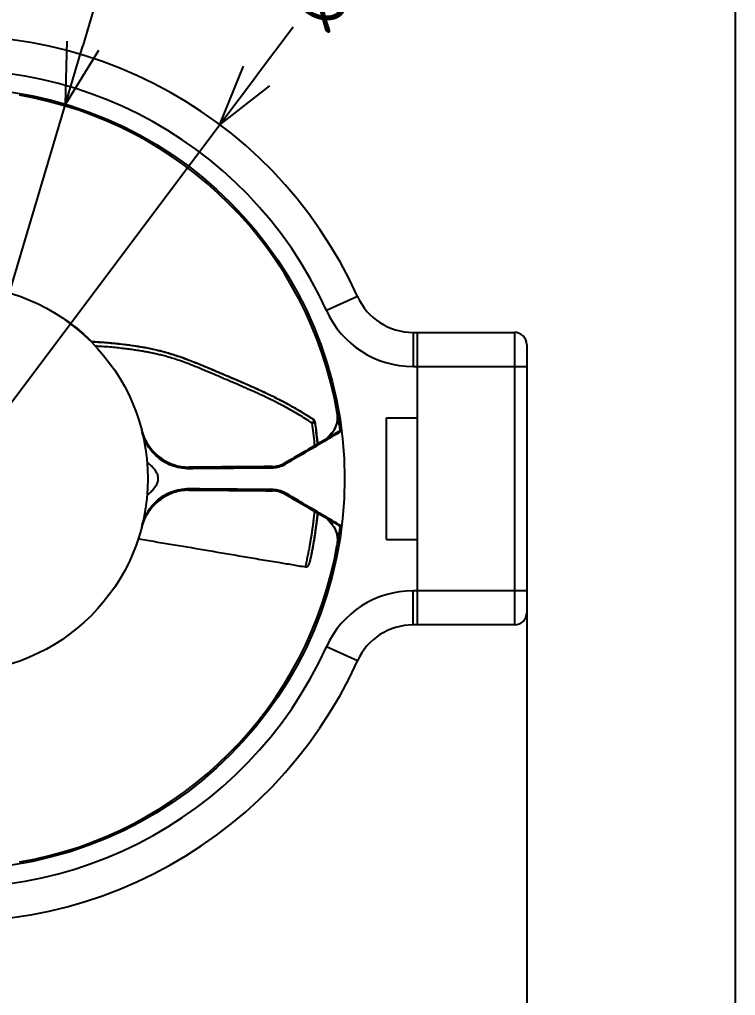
# Model space of a CAD drawing. Extents: x -441 to -144, y -34 to 176.
# Drawn here: x -202.4 to -143.7, y 41.7 to 121.7 of the extents above; entities that cross this region are included whole.
import ezdxf

# ---------------------------------------------------------------- set-up
doc = ezdxf.new("R2010")
doc.units = 0
doc.header["$LTSCALE"] = 0.64311
doc.header["$MEASUREMENT"] = 0
doc.layers.get('0').update_dxf_attribs({"linetype": 'CONTINUOUS'})
doc.layers.get('Defpoints').update_dxf_attribs({"linetype": 'CONTINUOUS'})
doc.styles.get("Standard").update_dxf_attribs({"font": 'txt', "width": 0.8})
doc.dimstyles.new('副本 STANDARD', dxfattribs={"dimtxt": 5, "dimasz": 5, "dimexe": 0.210472, "dimexo": 0.073081, "dimgap": 0.09, "dimtad": 0, "dimzin": 0, "dimdsep": 46, "dimtxsty": 'Standard', "dimblk": 'OPEN30', "dimcen": 0.105236, "dimclrd": 4, "dimclre": 4, "dimclrt": 3, "dimazin": 0, "dimtfac": 1, "dimtmove": 0, "dimatfit": 3, "dimfxl": 1, "dimtolj": 1, "dimtzin": 0, "dimarcsym": 0})

# ---------------------------------------------------------------- blocks, each defined once
blk = doc.blocks.new('_Open30')
at = {"color": 0, "linetype": 'ByBlock', "lineweight": -2}
for p, q in [((-1, 0.268), (0, 0)), ((0, 0), (-1, -0.268)), ((0, 0), (-1, 0))]:
    blk.add_line(p, q, dxfattribs=at)
blk = doc.blocks.new('*D4')
at = {"color": 4, "lineweight": -2}
for p, q in [((-179.962, 121.105), (-182.966, 117.107)), ((-229.617, 55.021), (-185.97, 113.11)), ((-232.621, 51.023), (-235.625, 47.026))]:
    blk.add_line(p, q, dxfattribs=at)
at = {"layer": 'Defpoints', "color": 0}
for p in [(-185.97, 113.11), (-229.617, 55.021)]:
    blk.add_point(p, dxfattribs=at)
at = {"color": 4, "lineweight": -2, "xscale": 5, "yscale": 5, "zscale": 5}
for p, rotation in [((-185.97, 113.11), 233.0789995266878), ((-229.617, 55.021), 53.07899952668782)]:
    blk.add_blockref('_Open30', p, dxfattribs=dict(at, rotation=rotation))
at = {"color": 3, "insert": (-173.901, 129.171), "char_height": 5, "attachment_point": 5, "rotation": 53.079}
blk.add_mtext('\\A1;∅72.66', dxfattribs=at)
blk = doc.blocks.new('*D5')
at = {"color": 4, "lineweight": -2}
for p, q in [((-195.805, 124.37), (-197.231, 119.578)), ((-216.931, 53.345), (-198.656, 114.785)), ((-218.356, 48.553), (-219.782, 43.76))]:
    blk.add_line(p, q, dxfattribs=at)
at = {"layer": 'Defpoints', "color": 0}
for p in [(-198.656, 114.785), (-216.931, 53.345)]:
    blk.add_point(p, dxfattribs=at)
at = {"color": 4, "lineweight": -2, "xscale": 5, "yscale": 5, "zscale": 5}
for p, rotation in [((-198.656, 114.785), 253.4353591395686), ((-216.931, 53.345), 73.4353591395686)]:
    blk.add_blockref('_Open30', p, dxfattribs=dict(at, rotation=rotation))
at = {"color": 3, "insert": (-193.119, 133.403), "char_height": 5, "attachment_point": 5, "rotation": 73.43536}
blk.add_mtext('\\A1;%%C64.00', dxfattribs=at)
blk = doc.blocks.new('*D6')
at = {"color": 4, "lineweight": -2}
for p, q in [((-207.794, 83.992), (-207.794, 33.203)), ((-160.794, 83.992), (-160.794, 33.203)), ((-202.794, 33.413), (-191.717, 33.413)), ((-165.794, 33.413), (-176.87, 33.413))]:
    blk.add_line(p, q, dxfattribs=at)
at = {"layer": 'Defpoints', "color": 0}
for p in [(-207.794, 84.065), (-160.794, 84.065), (-160.794, 33.413)]:
    blk.add_point(p, dxfattribs=at)
at = {"color": 4, "lineweight": -2, "xscale": 5, "yscale": 5, "zscale": 5, "rotation": 180}
blk.add_blockref('_Open30', (-207.794, 33.413), dxfattribs=at)
at = {"color": 4, "lineweight": -2, "xscale": 5, "yscale": 5, "zscale": 5}
blk.add_blockref('_Open30', (-160.794, 33.413), dxfattribs=at)
at = {"color": 3, "insert": (-184.294, 33.413), "char_height": 5, "attachment_point": 5}
blk.add_mtext('\\A1;47.00', dxfattribs=at)

msp = doc.modelspace()

# ---------------------------------------------------------------- linework, layer by layer
at = {"color": 7, "linetype": 'Continuous'}
for p, q in [((-143.657, -34.289), (-143.657, 175.711)), ((-174.679, 99.009), (-177.231, 97.857)), ((-170.122, 96.065), (-161.794, 96.065)), ((-170.122, 96.065), (-170.122, 93.265)), ((-169.794, 96.065), (-169.794, 72.065)), ((-161.794, 96.065), (-161.794, 72.065)), ((-160.794, 95.065), (-160.794, 73.065)), ((-170.122, 93.265), (-160.794, 93.265)), ((-178.299, 88.911), (-178.287, 88.918)), ((-176.342, 89.437), (-176.332, 89.411)), ((-172.294, 89.065), (-169.794, 89.065)), ((-172.294, 79.065), (-172.294, 89.065)), ((-178.17, 88.706), (-178.156, 88.715)), ((-176.804, 87.788), (-177.17, 87.367)), ((-177.107, 87.404), (-176.795, 87.762)), ((-176.795, 87.762), (-176.673, 87.656)), ((-176.804, 80.343), (-177.17, 80.763)), ((-176.795, 80.368), (-177.107, 80.727)), ((-176.795, 80.368), (-176.673, 80.475)), ((-176.332, 78.72), (-176.342, 78.694)), ((-172.294, 79.065), (-169.794, 79.065)), ((-160.794, 74.865), (-170.122, 74.865)), ((-170.122, 72.065), (-170.122, 74.865)), ((-161.794, 72.065), (-170.122, 72.065)), ((-174.679, 69.122), (-177.231, 70.274))]:
    msp.add_line(p, q, dxfattribs=at)
for radius in [32.05, 15.9]:
    msp.add_circle((-207.794, 84.065), radius, dxfattribs=at)
for centre, radius, start, end in [((-207.794, 84.065), 36.33, 24.288, 335.712), ((-207.794, 84.065), 33.53, 24.288, 335.712), ((-207.794, 84.065), 31.907, 9.69227, 80.30773), ((-170.122, 101.065), 5, 204.288, 270), ((-170.122, 101.065), 7.8, 204.288, 270), ((-161.794, 95.065), 1, 0, 90), ((-207.794, 84.065), 31.907, 279.69227, 350.30773), ((-170.122, 67.065), 7.8, 90, 155.712), ((-161.794, 73.065), 1, 270, 0), ((-170.122, 67.065), 5, 90, 155.712)]:
    msp.add_arc(centre, radius, start, end, dxfattribs=at)
for points, start_tangent, end_tangent in [([(-199.253, 97.487), (-199.126, 97.407), (-197.266, 96.031)], (21.592528, -13.376201), (19.258727, -16.56084)), ([(-196.713, 95.52), (-196.819, 95.623), (-196.941, 95.738), (-197.063, 95.851), (-197.175, 95.951), (-197.266, 96.031)], (-18.081934, 17.838264), (-19.258727, 16.560841)), ([(-196.713, 95.52), (-196.603, 95.411)], (18.081934, -17.838264), (17.91074, -18.010147)), ([(-196.603, 95.411), (-196.493, 95.3)], (17.91074, -18.010147), (17.736575, -18.181692)), ([(-196.493, 95.3), (-195.786, 95.262), (-195.08, 95.208), (-194.357, 95.137), (-193.58, 95.045), (-192.714, 94.919), (-191.733, 94.741), (-190.634, 94.486), (-189.442, 94.128), (-188.185, 93.668), (-186.893, 93.139), (-185.598, 92.589), (-184.337, 92.052), (-183.156, 91.533), (-182.098, 91.044), (-181.178, 90.591), (-180.366, 90.165), (-179.618, 89.745), (-178.893, 89.309), (-178.287, 88.918)], (25.380046, -1.00662), (21.155193, -14.057661)), ([(-191.478, 94.675), (-191.664, 94.714), (-192.021, 94.785), (-192.377, 94.85), (-192.751, 94.912), (-193.159, 94.974), (-193.618, 95.037), (-194.131, 95.1), (-194.691, 95.159), (-195.309, 95.216), (-195.988, 95.263), (-196.494, 95.289)], (-24.828944, 5.355701), (-25.379132, 1.029385)), ([(-178.391, 88.612), (-179.522, 89.328), (-180.549, 89.911), (-181.471, 90.391), (-182.297, 90.794), (-183.074, 91.154), (-183.87, 91.508), (-184.724, 91.878), (-185.611, 92.257), (-186.481, 92.63), (-187.293, 92.974), (-188.033, 93.279), (-188.697, 93.537), (-189.288, 93.75), (-189.822, 93.925), (-190.313, 94.071), (-190.755, 94.189), (-191.152, 94.284), (-191.517, 94.364), (-191.865, 94.434), (-192.211, 94.498), (-192.57, 94.559), (-192.96, 94.619), (-193.397, 94.68), (-193.887, 94.74), (-194.425, 94.799), (-195.016, 94.854), (-195.665, 94.901), (-196.228, 94.93)], (-21.078392, 14.172557), (-25.378709, 1.039768)), ([(-190.546, 94.45), (-190.89, 94.539), (-191.292, 94.634), (-191.478, 94.675)], (-24.52657, 6.603586), (-24.828944, 5.355701)), ([(-189.882, 94.257), (-189.941, 94.276), (-190.441, 94.421), (-190.546, 94.45)], (-24.263897, 7.511546), (-24.52657, 6.603586)), ([(-188.692, 93.849), (-188.797, 93.888), (-189.397, 94.1), (-189.882, 94.257)], (-23.795165, 8.885388), (-24.263897, 7.511546)), ([(-179.465, 89.642), (-180.51, 90.23), (-181.451, 90.716), (-182.294, 91.124), (-183.087, 91.49), (-183.9, 91.85), (-184.773, 92.225), (-185.675, 92.608), (-186.556, 92.982), (-187.376, 93.327), (-188.124, 93.631), (-188.692, 93.849)], (-21.872588, 12.913167), (-23.795165, 8.885388)), ([(-179.429, 89.621), (-179.465, 89.642)], (-21.852689, 12.946814), (-21.872588, 12.913167)), ([(-178.299, 88.911), (-179.429, 89.621)], (-21.156675, 14.05543), (-21.852689, 12.946814)), ([(-178.17, 88.706), (-178.193, 88.785), (-178.237, 88.856), (-178.299, 88.911)], (-3.601073, 25.143434), (-20.990354, 14.302623)), ([(-178.299, 88.911), (-178.284, 88.871)], (19.473672, -16.307547), (0.709802, -25.39008)), ([(-178.179, 88.792), (-178.222, 88.86), (-178.287, 88.918)], (-10.528562, 23.115133), (-21.155192, 14.057662)), ([(-176.804, 87.788), (-176.488, 88.283), (-176.329, 88.849), (-176.342, 89.437)], (16.668159, 19.165919), (-4.276248, 25.037446)), ([(-176.795, 87.762), (-176.629, 87.983), (-176.485, 88.244), (-176.378, 88.535), (-176.318, 88.838), (-176.305, 89.136), (-176.332, 89.411)], (16.67474, 19.160194), (-4.255827, 25.040925)), ([(-176.332, 89.411), (-176.253, 88.929), (-176.184, 88.463), (-176.125, 88.027)], (4.314917, -25.030811), (3.187024, -25.199263)), ([(-178.284, 88.871), (-178.297, 88.8), (-178.334, 88.709), (-178.391, 88.611)], (0.709802, -25.39008), (-13.543815, -21.487789)), ([(-178.17, 88.706), (-178.198, 88.674), (-178.277, 88.641), (-178.391, 88.611)], (-0.403776, -25.39679), (-24.980696, -4.596175)), ([(-178.187, 86.776), (-178.2, 86.918), (-178.29, 87.806), (-178.391, 88.612)], (-2.128668, 25.310645), (-3.463463, 25.162759)), ([(-178.156, 88.715), (-178.179, 88.792)], (-3.936363, 25.093127), (-10.528562, 23.115133)), ([(-177.952, 86.912), (-177.962, 87.014), (-178.06, 87.903), (-178.17, 88.706)], (-2.348575, 25.291188), (-3.778023, 25.117455)), ([(-177.93, 86.925), (-178.008, 87.642), (-178.156, 88.715)], (-2.421238, 25.284335), (-3.936365, 25.093127)), ([(-192.404, 88.061), (-192.358, 87.899), (-192.307, 87.744), (-192.25, 87.589), (-192.185, 87.434), (-192.109, 87.272), (-192.02, 87.101), (-191.917, 86.925), (-191.796, 86.741), (-191.652, 86.547), (-191.478, 86.34), (-191.264, 86.12), (-190.998, 85.888), (-190.668, 85.65), (-190.26, 85.418), (-189.761, 85.214), (-189.173, 85.067), (-188.518, 85.012)], (6.382687, -24.584981), (25.399998, -0.009564)), ([(-188.484, 84.88), (-189.245, 84.946), (-189.943, 85.144), (-190.557, 85.444), (-191.082, 85.821), (-191.526, 86.264), (-191.888, 86.762), (-192.168, 87.309), (-192.36, 87.889)], (-25.399098, -0.214007), (-6.108652, 24.6545)), ([(-176.022, 88.034), (-177.547, 87.148), (-179.101, 86.246), (-180.669, 85.336)], (-21.965688, -12.754158), (-21.965746, -12.754058)), ([(-175.982, 87.965), (-177.612, 87.003), (-179.164, 86.087), (-180.642, 85.215)], (-21.871206, -12.915508), (-21.881748, -12.897639)), ([(-176.804, 87.788), (-176.8, 87.775), (-176.795, 87.762)], (8.504536, -23.933927), (8.484834, -23.940919)), ([(-176.125, 88.027), (-176.122, 88.003)], (3.187024, -25.199264), (3.167537, -25.20172)), ([(-176.122, 88.003), (-176.119, 87.977)], (3.167537, -25.20172), (3.146124, -25.204402)), ([(-176.007, 88.043), (-176.022, 88.034)], (-21.965688, -12.754158), (-21.965689, -12.754156)), ([(-175.982, 87.965), (-175.99, 87.991), (-175.999, 88.017), (-176.007, 88.043)], (-7.881984, 24.146104), (-7.939847, 24.127139)), ([(-191.949, 85.392), (-191.615, 85.129), (-191.351, 84.842), (-191.165, 84.528), (-191.074, 84.204), (-191.079, 83.892), (-191.175, 83.581), (-191.362, 83.274), (-191.626, 82.992), (-191.949, 82.739)], (20.96476, -14.340113), (-20.96476, -14.340113)), ([(-187.944, 85.012), (-188.231, 85.012), (-188.518, 85.012)], (-25.39992, -0.063692), (-25.399998, 0.009564)), ([(-188.484, 84.88), (-188.501, 84.946), (-188.518, 85.012)], (-6.143963, 24.645724), (-6.312582, 24.603075)), ([(-181.643, 84.937), (-183.973, 84.918), (-186.254, 84.898), (-188.484, 84.88)], (-25.399098, -0.214062), (-25.399098, -0.214007)), ([(-181.672, 85.06), (-183.088, 85.042), (-184.623, 85.029), (-186.251, 85.019), (-187.944, 85.012)], (-25.397527, -0.354406), (-25.39992, -0.063692)), ([(-181.672, 85.06), (-181.478, 85.072), (-181.28, 85.104)], (25.397527, 0.354406), (24.823846, 5.379282)), ([(-181.643, 84.937), (-181.652, 84.978), (-181.662, 85.019), (-181.672, 85.06)], (-5.765413, 24.737017), (-5.855086, 24.715946)), ([(-180.642, 85.215), (-181.125, 85.01), (-181.643, 84.937)], (-21.881748, -12.897639), (-25.399098, -0.214062)), ([(-181.28, 85.104), (-180.963, 85.196), (-180.669, 85.336)], (24.903225, 4.998936), (21.965746, 12.754058)), ([(-180.642, 85.215), (-180.655, 85.276), (-180.669, 85.336)], (-5.480822, 24.801625), (-5.569766, 24.781802)), ([(-188.518, 83.119), (-189.171, 83.064), (-189.758, 82.918), (-190.257, 82.714), (-190.665, 82.483), (-190.995, 82.245), (-191.262, 82.012), (-191.478, 81.79), (-191.654, 81.582), (-191.799, 81.385), (-191.922, 81.198), (-192.025, 81.02), (-192.113, 80.853), (-192.187, 80.694), (-192.25, 80.541), (-192.306, 80.391), (-192.357, 80.236), (-192.404, 80.07)], (-25.399998, -0.009564), (-6.382687, -24.584981)), ([(-192.36, 80.241), (-192.173, 80.811), (-191.898, 81.352), (-191.541, 81.849), (-191.098, 82.296), (-190.572, 82.678), (-189.953, 82.983), (-189.249, 83.184), (-188.484, 83.251)], (6.108652, 24.6545), (25.399098, -0.214007)), ([(-188.518, 83.119), (-188.501, 83.185), (-188.484, 83.251)], (6.312582, 24.603075), (6.143963, 24.645724)), ([(-188.518, 83.119), (-188.23, 83.119), (-187.944, 83.118)], (25.399998, 0.009564), (25.39992, -0.063692)), ([(-188.484, 83.251), (-186.26, 83.232), (-183.979, 83.213), (-181.643, 83.194)], (25.399098, -0.214007), (25.399098, -0.214062)), ([(-187.944, 83.118), (-186.251, 83.112), (-184.623, 83.102), (-183.088, 83.088), (-181.672, 83.071)], (25.39992, -0.063692), (25.397527, -0.354406)), ([(-181.672, 83.071), (-181.657, 83.132), (-181.643, 83.194)], (5.855086, 24.715946), (5.765413, 24.737017)), ([(-181.28, 83.026), (-181.478, 83.059), (-181.672, 83.071)], (-24.823846, 5.379282), (-25.397527, 0.354406)), ([(-181.643, 83.194), (-181.125, 83.121), (-180.642, 82.915)], (25.399098, -0.214062), (21.881748, -12.897639)), ([(-180.669, 82.795), (-180.963, 82.935), (-181.28, 83.026)], (-21.965746, 12.754058), (-24.903225, 4.998936)), ([(-180.669, 82.795), (-180.655, 82.855), (-180.642, 82.915)], (5.569766, 24.781802), (5.480822, 24.801625)), ([(-176.022, 80.097), (-177.549, 80.983), (-179.103, 81.886), (-180.669, 82.795)], (-21.965688, 12.754158), (-21.965746, 12.754058)), ([(-175.982, 80.166), (-177.612, 81.128), (-179.164, 82.044), (-180.642, 82.915)], (-21.871206, 12.915508), (-21.881748, 12.897639)), ([(-178.953, 76.823), (-178.847, 77.295), (-178.752, 77.736), (-178.669, 78.142), (-178.598, 78.51), (-178.539, 78.84), (-178.487, 79.141), (-178.442, 79.421), (-178.401, 79.692), (-178.362, 79.965), (-178.323, 80.255), (-178.284, 80.577), (-178.243, 80.947), (-178.203, 81.363)], (5.708468, 24.75022), (2.251018, 25.300058)), ([(-178.561, 77.325), (-178.47, 77.764), (-178.389, 78.172), (-178.32, 78.544), (-178.262, 78.879), (-178.211, 79.184), (-178.167, 79.469), (-178.126, 79.743), (-178.088, 80.018), (-178.05, 80.309), (-178.012, 80.633), (-177.972, 81.004), (-177.951, 81.217)], (5.276245, 24.84595), (2.372291, 25.288975)), ([(-178.561, 77.325), (-178.498, 77.604), (-178.328, 78.426), (-178.185, 79.235), (-178.066, 80.03), (-177.97, 80.817), (-177.93, 81.205)], (5.707042, 24.750549), (2.421849, 25.284277)), ([(-176.795, 80.368), (-176.8, 80.356), (-176.804, 80.343)], (-8.484834, -23.940919), (-8.504536, -23.933927)), ([(-176.804, 80.343), (-176.488, 79.847), (-176.329, 79.281), (-176.342, 78.694)], (16.668159, -19.165919), (-4.276248, -25.037446)), ([(-176.332, 78.72), (-176.305, 78.993), (-176.318, 79.291), (-176.378, 79.594), (-176.484, 79.885), (-176.628, 80.147), (-176.795, 80.368)], (4.255802, 25.040929), (-16.674767, 19.160171)), ([(-176.125, 80.104), (-176.183, 79.671), (-176.253, 79.202), (-176.332, 78.72)], (-3.187037, -25.199262), (-4.314894, -25.030815)), ([(-176.122, 80.132), (-176.125, 80.104)], (-3.163572, -25.202218), (-3.187037, -25.199262)), ([(-176.119, 80.153), (-176.122, 80.132)], (-3.146136, -25.204401), (-3.16357, -25.202219)), ([(-176.007, 80.088), (-176.022, 80.097)], (-21.965688, 12.754158), (-21.965689, 12.754156)), ([(-176.007, 80.088), (-175.999, 80.114), (-175.99, 80.14), (-175.982, 80.166)], (7.939847, 24.127139), (7.881984, 24.146104)), ([(-192.686, 79.139), (-192.465, 79.101), (-189.7, 78.638), (-186.902, 78.165), (-184.071, 77.681), (-182.639, 77.441), (-181.194, 77.201), (-180.078, 77.016), (-178.953, 76.825)], (25.04893, -4.208455), (25.02701, -4.33691)), ([(-178.953, 76.823), (-178.879, 76.828), (-178.806, 76.864), (-178.739, 76.925), (-178.682, 77.005), (-178.634, 77.099), (-178.593, 77.206), (-178.561, 77.325)], (25.035316, -4.288701), (5.705062, 24.751005))]:
    msp.add_spline(points, degree=3, dxfattribs=dict(at, start_tangent=start_tangent, end_tangent=end_tangent))

# ---------------------------------------------------------------- dimensions: what is measured, and where the dimension line sits
dim = msp.add_diameter_dim_2p(p1=(-216.931, 53.345), p2=(-198.656, 114.785), text='%%C64.00', dimstyle='副本 STANDARD')
dim.commit()
dim.dimension.update_dxf_attribs({"geometry": '*D5', "text_midpoint": (-193.119, 133.403)})
dim = msp.add_diameter_dim_2p(p1=(-229.617, 55.021), p2=(-185.97, 113.11), dimstyle='副本 STANDARD')
dim.commit()
dim.dimension.update_dxf_attribs({"geometry": '*D4', "text_midpoint": (-173.901, 129.171)})
dim = msp.add_linear_dim(base=(-160.794, 33.413), p1=(-207.794, 84.065), p2=(-160.794, 84.065), dimstyle='副本 STANDARD')
dim.commit()
dim.dimension.update_dxf_attribs({"geometry": '*D6', "text_midpoint": (-184.294, 33.413)})

doc.saveas('drawing.dxf')
